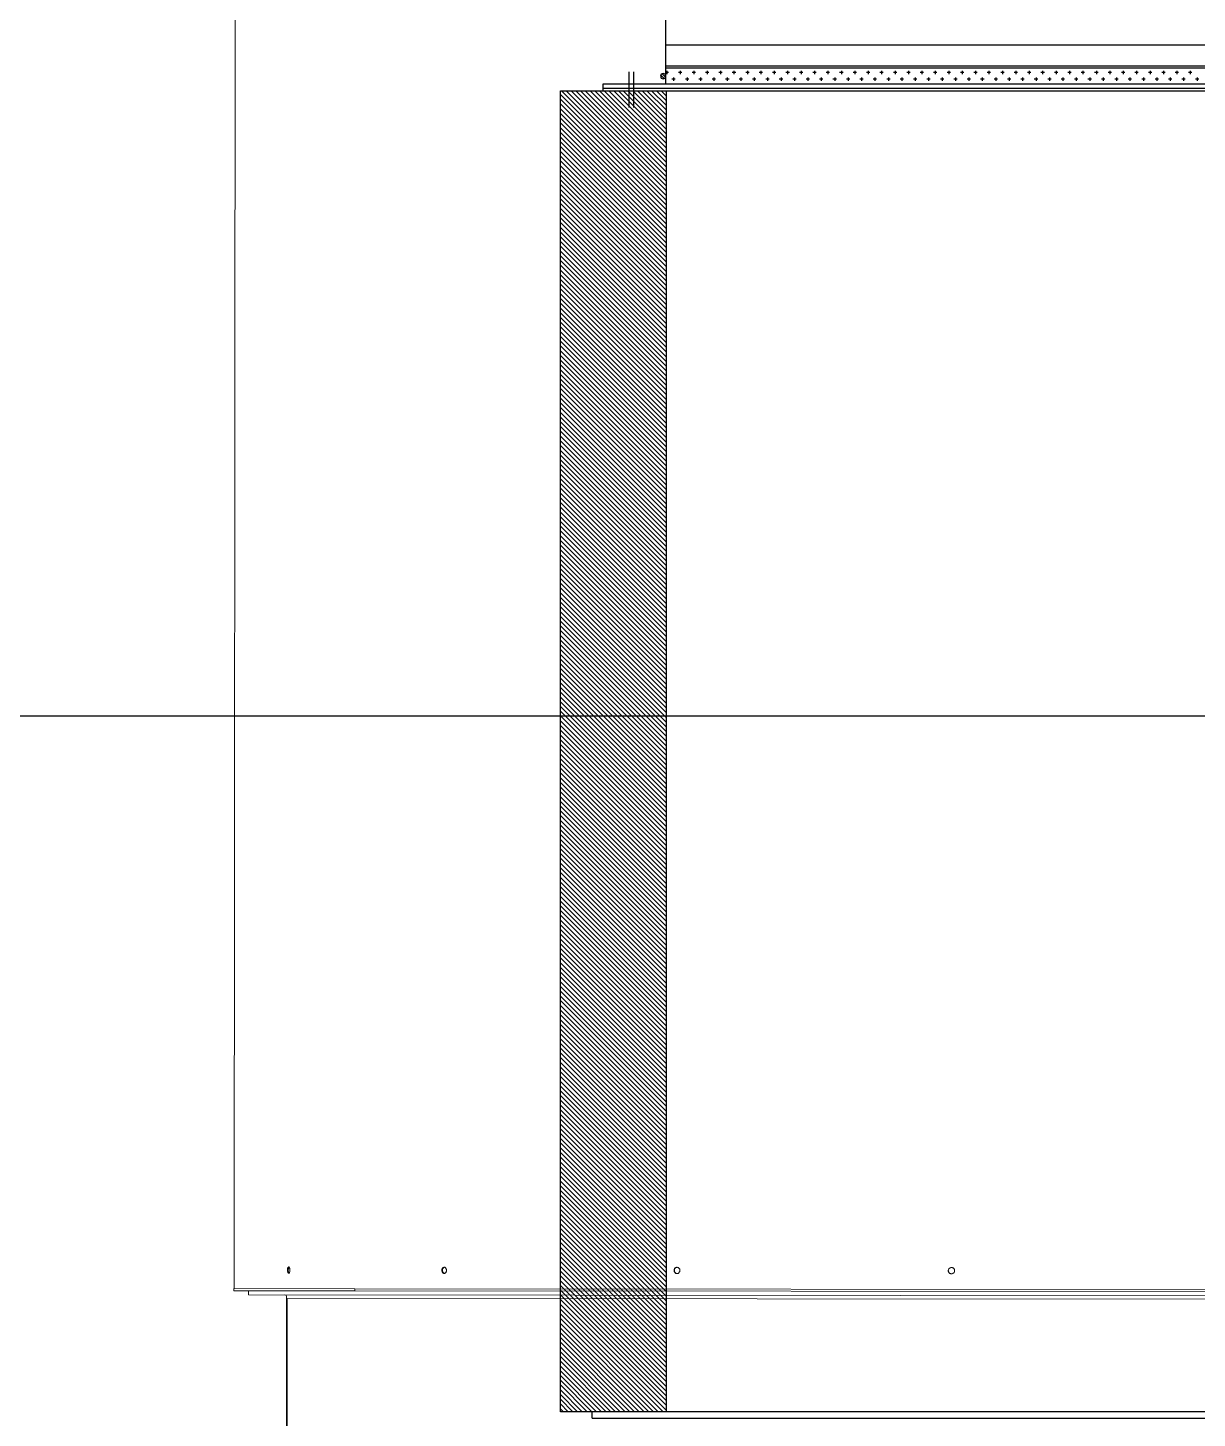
# Model space of a CAD drawing. Header units: millimetres. Extents: x -379292 to 1221486, y 92049 to 447512.
# Drawn here: x -155650 to -154544, y 211936 to 213252 of the extents above; entities that cross this region are included whole.
import ezdxf

# ---------------------------------------------------------------- set-up
doc = ezdxf.new("R2010")
doc.units = ezdxf.units.MM
for name, color, linetype, lineweight in [('-M-YNGN-ZON4', 3, 'SP', 30), ('_Systemair Ventilation Equipments', 7, 'Continuous', 30), ('Aironn-DEF', 7, 'Continuous', 0)]:
    doc.layers.add(name, color=color, linetype=linetype, lineweight=lineweight)
doc.styles.add('CIZGI', font='tahoma.ttf', dxfattribs={"width": 0.8, "oblique": 20})
doc.linetypes.add('SP', pattern='A,2,-0.1,["SP",CIZGI,S=0.14,R=0.2,X=0,Y=-0.07],-0.255', length=2.355)

# ---------------------------------------------------------------- blocks, each defined once
blk = doc.blocks.new('RSA 1250')
at = {"layer": '_Systemair Ventilation Equipments', "color": 8}
for p, q in [((12228.56, 3752.73), (12103.56, 3752.73)), ((12103.56, 3752.73), (12103.56, 3607.73)), ((12103.56, 3752.73), (12103.56, 3742.73)), ((12113.89, 3742.73), (12103.89, 3752.73)), ((12114.34, 3742.73), (12104.34, 3752.73)), ((12114.79, 3742.73), (12104.79, 3752.73)), ((12115.24, 3742.73), (12105.24, 3752.73)), ((12115.69, 3742.73), (12105.69, 3752.73)), ((12116.14, 3742.73), (12106.14, 3752.73)), ((12116.59, 3742.73), (12106.59, 3752.73)), ((12117.04, 3742.73), (12107.04, 3752.73)), ((12117.49, 3742.73), (12107.49, 3752.73)), ((12117.93, 3742.73), (12107.93, 3752.73)), ((12118.38, 3742.73), (12108.38, 3752.73)), ((12118.83, 3742.73), (12108.83, 3752.73)), ((12119.28, 3742.73), (12109.28, 3752.73)), ((12119.73, 3742.73), (12109.73, 3752.73)), ((12120.18, 3742.73), (12110.18, 3752.73)), ((12120.63, 3742.73), (12110.63, 3752.73)), ((12121.08, 3742.73), (12111.08, 3752.73)), ((12121.53, 3742.73), (12111.53, 3752.73)), ((12121.98, 3742.73), (12111.98, 3752.73)), ((12122.42, 3742.73), (12112.42, 3752.73)), ((12122.87, 3742.73), (12112.87, 3752.73)), ((12123.32, 3742.73), (12113.32, 3752.73)), ((12123.77, 3742.73), (12113.77, 3752.73)), ((12124.22, 3742.73), (12114.22, 3752.73)), ((12124.67, 3742.73), (12114.67, 3752.73)), ((12125.12, 3742.73), (12115.12, 3752.73)), ((12125.57, 3742.73), (12115.57, 3752.73)), ((12126.02, 3742.73), (12116.02, 3752.73)), ((12126.47, 3742.73), (12116.47, 3752.73)), ((12126.91, 3742.73), (12116.91, 3752.73)), ((12127.36, 3742.73), (12117.36, 3752.73)), ((12127.81, 3742.73), (12117.81, 3752.73)), ((12128.26, 3742.73), (12118.26, 3752.73)), ((12128.71, 3742.73), (12118.71, 3752.73)), ((12129.16, 3742.73), (12119.16, 3752.73)), ((12129.61, 3742.73), (12119.61, 3752.73)), ((12130.06, 3742.73), (12120.06, 3752.73)), ((12130.51, 3742.73), (12120.51, 3752.73)), ((12130.96, 3742.73), (12120.96, 3752.73)), ((12131.4, 3742.73), (12121.4, 3752.73)), ((12131.85, 3742.73), (12121.85, 3752.73)), ((12132.3, 3742.73), (12122.3, 3752.73)), ((12132.75, 3742.73), (12122.75, 3752.73)), ((12133.2, 3742.73), (12123.2, 3752.73)), ((12133.65, 3742.73), (12123.65, 3752.73)), ((12134.1, 3742.73), (12124.1, 3752.73)), ((12134.55, 3742.73), (12124.55, 3752.73)), ((12135, 3742.73), (12125, 3752.73)), ((12135.45, 3742.73), (12125.45, 3752.73)), ((12135.89, 3742.73), (12125.89, 3752.73)), ((12136.34, 3742.73), (12126.34, 3752.73)), ((12136.79, 3742.73), (12126.79, 3752.73)), ((12137.24, 3742.73), (12127.24, 3752.73)), ((12137.69, 3742.73), (12127.69, 3752.73)), ((12138.14, 3742.73), (12128.14, 3752.73)), ((12138.59, 3742.73), (12128.59, 3752.73)), ((12139.04, 3742.73), (12129.04, 3752.73)), ((12139.49, 3742.73), (12129.49, 3752.73)), ((12139.94, 3742.73), (12129.94, 3752.73)), ((12140.38, 3742.73), (12130.38, 3752.73)), ((12140.83, 3742.73), (12130.83, 3752.73)), ((12141.28, 3742.73), (12131.28, 3752.73)), ((12141.73, 3742.73), (12131.73, 3752.73)), ((12142.18, 3742.73), (12132.18, 3752.73)), ((12142.63, 3742.73), (12132.63, 3752.73)), ((12143.08, 3742.73), (12133.08, 3752.73)), ((12143.53, 3742.73), (12133.53, 3752.73)), ((12143.98, 3742.73), (12133.98, 3752.73)), ((12144.43, 3742.73), (12134.43, 3752.73)), ((12144.87, 3742.73), (12134.87, 3752.73)), ((12145.32, 3742.73), (12135.32, 3752.73)), ((12145.77, 3742.73), (12135.77, 3752.73)), ((12146.22, 3742.73), (12136.22, 3752.73)), ((12146.67, 3742.73), (12136.67, 3752.73)), ((12147.12, 3742.73), (12137.12, 3752.73)), ((12147.57, 3742.73), (12137.57, 3752.73)), ((12148.02, 3742.73), (12138.02, 3752.73)), ((12148.47, 3742.73), (12138.47, 3752.73)), ((12148.92, 3742.73), (12138.92, 3752.73)), ((12149.36, 3742.73), (12139.36, 3752.73)), ((12149.81, 3742.73), (12139.81, 3752.73)), ((12150.26, 3742.73), (12140.26, 3752.73)), ((12150.71, 3742.73), (12140.71, 3752.73)), ((12151.16, 3742.73), (12141.16, 3752.73)), ((12151.61, 3742.73), (12141.61, 3752.73)), ((12152.06, 3742.73), (12142.06, 3752.73)), ((12152.51, 3742.73), (12142.51, 3752.73)), ((12152.96, 3742.73), (12142.96, 3752.73)), ((12153.41, 3742.73), (12143.41, 3752.73)), ((12153.86, 3742.73), (12143.86, 3752.73)), ((12154.3, 3742.73), (12144.3, 3752.73)), ((12154.75, 3742.73), (12144.75, 3752.73)), ((12155.2, 3742.73), (12145.2, 3752.73)), ((12155.65, 3742.73), (12145.65, 3752.73)), ((12156.1, 3742.73), (12146.1, 3752.73)), ((12156.55, 3742.73), (12146.55, 3752.73)), ((12157, 3742.73), (12147, 3752.73)), ((12157.45, 3742.73), (12147.45, 3752.73)), ((12157.9, 3742.73), (12147.9, 3752.73)), ((12158.35, 3742.73), (12148.35, 3752.73)), ((12158.79, 3742.73), (12148.79, 3752.73)), ((12159.24, 3742.73), (12149.24, 3752.73)), ((12159.69, 3742.73), (12149.69, 3752.73)), ((12160.14, 3742.73), (12150.14, 3752.73)), ((12160.59, 3742.73), (12150.59, 3752.73)), ((12161.04, 3742.73), (12151.04, 3752.73)), ((12161.49, 3742.73), (12151.49, 3752.73)), ((12161.94, 3742.73), (12151.94, 3752.73)), ((12162.39, 3742.73), (12152.39, 3752.73)), ((12162.84, 3742.73), (12152.84, 3752.73)), ((12163.28, 3742.73), (12153.28, 3752.73)), ((12163.73, 3742.73), (12153.73, 3752.73)), ((12164.18, 3742.73), (12154.18, 3752.73)), ((12164.63, 3742.73), (12154.63, 3752.73)), ((12165.08, 3742.73), (12155.08, 3752.73)), ((12165.53, 3742.73), (12155.53, 3752.73)), ((12165.98, 3742.73), (12155.98, 3752.73)), ((12166.43, 3742.73), (12156.43, 3752.73)), ((12166.88, 3742.73), (12156.88, 3752.73)), ((12167.33, 3742.73), (12157.33, 3752.73)), ((12167.77, 3742.73), (12157.77, 3752.73)), ((12168.22, 3742.73), (12158.22, 3752.73)), ((12168.67, 3742.73), (12158.67, 3752.73)), ((12169.12, 3742.73), (12159.12, 3752.73)), ((12169.57, 3742.73), (12159.57, 3752.73)), ((12170.02, 3742.73), (12160.02, 3752.73)), ((12170.47, 3742.73), (12160.47, 3752.73)), ((12170.92, 3742.73), (12160.92, 3752.73)), ((12171.37, 3742.73), (12161.37, 3752.73)), ((12171.82, 3742.73), (12161.82, 3752.73)), ((12172.26, 3742.73), (12162.26, 3752.73)), ((12172.71, 3742.73), (12162.71, 3752.73)), ((12173.16, 3742.73), (12163.16, 3752.73)), ((12173.61, 3742.73), (12163.61, 3752.73)), ((12174.06, 3742.73), (12164.06, 3752.73)), ((12174.51, 3742.73), (12164.51, 3752.73)), ((12174.96, 3742.73), (12164.96, 3752.73)), ((12175.41, 3742.73), (12165.41, 3752.73)), ((12175.86, 3742.73), (12165.86, 3752.73)), ((12176.31, 3742.73), (12166.31, 3752.73)), ((12176.75, 3742.73), (12166.75, 3752.73)), ((12177.2, 3742.73), (12167.2, 3752.73)), ((12177.65, 3742.73), (12167.65, 3752.73)), ((12178.1, 3742.73), (12168.1, 3752.73)), ((12178.55, 3742.73), (12168.55, 3752.73)), ((12179, 3742.73), (12169, 3752.73)), ((12179.45, 3742.73), (12169.45, 3752.73)), ((12179.9, 3742.73), (12169.9, 3752.73)), ((12180.35, 3742.73), (12170.35, 3752.73)), ((12180.8, 3742.73), (12170.8, 3752.73)), ((12181.24, 3742.73), (12171.24, 3752.73)), ((12181.69, 3742.73), (12171.69, 3752.73)), ((12182.14, 3742.73), (12172.14, 3752.73)), ((12182.59, 3742.73), (12172.59, 3752.73)), ((12183.04, 3742.73), (12173.04, 3752.73)), ((12183.49, 3742.73), (12173.49, 3752.73)), ((12183.94, 3742.73), (12173.94, 3752.73)), ((12184.39, 3742.73), (12174.39, 3752.73)), ((12184.84, 3742.73), (12174.84, 3752.73)), ((12185.29, 3742.73), (12175.29, 3752.73)), ((12185.73, 3742.73), (12175.73, 3752.73)), ((12186.18, 3742.73), (12176.18, 3752.73)), ((12186.63, 3742.73), (12176.63, 3752.73)), ((12187.08, 3742.73), (12177.08, 3752.73)), ((12187.53, 3742.73), (12177.53, 3752.73)), ((12187.98, 3742.73), (12177.98, 3752.73)), ((12188.43, 3742.73), (12178.43, 3752.73)), ((12188.88, 3742.73), (12178.88, 3752.73)), ((12189.33, 3742.73), (12179.33, 3752.73)), ((12189.78, 3742.73), (12179.78, 3752.73)), ((12190.23, 3742.73), (12180.23, 3752.73)), ((12190.67, 3742.73), (12180.67, 3752.73)), ((12191.12, 3742.73), (12181.12, 3752.73)), ((12191.57, 3742.73), (12181.57, 3752.73)), ((12192.02, 3742.73), (12182.02, 3752.73)), ((12192.47, 3742.73), (12182.47, 3752.73)), ((12192.92, 3742.73), (12182.92, 3752.73)), ((12193.37, 3742.73), (12183.37, 3752.73)), ((12193.82, 3742.73), (12183.82, 3752.73)), ((12194.27, 3742.73), (12184.27, 3752.73)), ((12194.72, 3742.73), (12184.72, 3752.73)), ((12195.16, 3742.73), (12185.16, 3752.73)), ((12195.61, 3742.73), (12185.61, 3752.73)), ((12196.06, 3742.73), (12186.06, 3752.73)), ((12196.51, 3742.73), (12186.51, 3752.73)), ((12196.96, 3742.73), (12186.96, 3752.73)), ((12197.41, 3742.73), (12187.41, 3752.73)), ((12197.86, 3742.73), (12187.86, 3752.73)), ((12198.31, 3742.73), (12188.31, 3752.73)), ((12198.76, 3742.73), (12188.76, 3752.73)), ((12199.21, 3742.73), (12189.21, 3752.73)), ((12199.65, 3742.73), (12189.65, 3752.73)), ((12200.1, 3742.73), (12190.1, 3752.73)), ((12200.55, 3742.73), (12190.55, 3752.73)), ((12201, 3742.73), (12191, 3752.73)), ((12201.45, 3742.73), (12191.45, 3752.73)), ((12201.9, 3742.73), (12191.9, 3752.73)), ((12202.35, 3742.73), (12192.35, 3752.73)), ((12202.8, 3742.73), (12192.8, 3752.73)), ((12203.25, 3742.73), (12193.25, 3752.73)), ((12203.7, 3742.73), (12193.7, 3752.73)), ((12204.14, 3742.73), (12194.14, 3752.73)), ((12204.59, 3742.73), (12194.59, 3752.73)), ((12205.04, 3742.73), (12195.04, 3752.73)), ((12205.49, 3742.73), (12195.49, 3752.73)), ((12205.94, 3742.73), (12195.94, 3752.73)), ((12206.39, 3742.73), (12196.39, 3752.73)), ((12206.84, 3742.73), (12196.84, 3752.73)), ((12207.29, 3742.73), (12197.29, 3752.73)), ((12207.74, 3742.73), (12197.74, 3752.73)), ((12208.19, 3742.73), (12198.19, 3752.73)), ((12208.63, 3742.73), (12198.63, 3752.73)), ((12209.08, 3742.73), (12199.08, 3752.73)), ((12209.53, 3742.73), (12199.53, 3752.73)), ((12209.98, 3742.73), (12199.98, 3752.73)), ((12210.43, 3742.73), (12200.43, 3752.73)), ((12210.88, 3742.73), (12200.88, 3752.73)), ((12211.33, 3742.73), (12201.33, 3752.73)), ((12211.78, 3742.73), (12201.78, 3752.73)), ((12212.23, 3742.73), (12202.23, 3752.73)), ((12212.68, 3742.73), (12202.68, 3752.73)), ((12213.12, 3742.73), (12203.12, 3752.73)), ((12213.57, 3742.73), (12203.57, 3752.73)), ((12214.02, 3742.73), (12204.02, 3752.73)), ((12214.47, 3742.73), (12204.47, 3752.73)), ((12214.92, 3742.73), (12204.92, 3752.73)), ((12215.37, 3742.73), (12205.37, 3752.73)), ((12215.82, 3742.73), (12205.82, 3752.73)), ((12216.27, 3742.73), (12206.27, 3752.73)), ((12216.72, 3742.73), (12206.72, 3752.73)), ((12217.17, 3742.73), (12207.17, 3752.73)), ((12217.61, 3742.73), (12207.61, 3752.73)), ((12218.06, 3742.73), (12208.06, 3752.73)), ((12218.51, 3742.73), (12208.51, 3752.73)), ((12218.96, 3742.73), (12208.96, 3752.73)), ((12219.41, 3742.73), (12209.41, 3752.73)), ((12219.86, 3742.73), (12209.86, 3752.73)), ((12220.31, 3742.73), (12210.31, 3752.73)), ((12220.76, 3742.73), (12210.76, 3752.73)), ((12221.21, 3742.73), (12211.21, 3752.73)), ((12221.66, 3742.73), (12211.66, 3752.73)), ((12222.11, 3742.73), (12212.11, 3752.73)), ((12222.55, 3742.73), (12212.55, 3752.73)), ((12223, 3742.73), (12213, 3752.73)), ((12223.45, 3742.73), (12213.45, 3752.73)), ((12223.9, 3742.73), (12213.9, 3752.73)), ((12224.35, 3742.73), (12214.35, 3752.73)), ((12224.8, 3742.73), (12214.8, 3752.73)), ((12225.25, 3742.73), (12215.25, 3752.73)), ((12225.7, 3742.73), (12215.7, 3752.73)), ((12226.15, 3742.73), (12216.15, 3752.73)), ((12226.6, 3742.73), (12216.6, 3752.73)), ((12227.04, 3742.73), (12217.04, 3752.73)), ((12227.49, 3742.73), (12217.49, 3752.73)), ((12227.94, 3742.73), (12217.94, 3752.73)), ((12228.39, 3742.73), (12218.39, 3752.73)), ((12228.56, 3743.01), (12218.84, 3752.73)), ((12228.56, 3743.46), (12219.29, 3752.73)), ((12228.56, 3743.91), (12219.74, 3752.73)), ((12228.56, 3744.36), (12220.19, 3752.73)), ((12228.56, 3744.81), (12220.64, 3752.73)), ((12228.56, 3745.26), (12221.09, 3752.73)), ((12228.56, 3745.71), (12221.53, 3752.73)), ((12228.56, 3746.16), (12221.98, 3752.73)), ((12228.56, 3746.61), (12222.43, 3752.73)), ((12228.56, 3747.06), (12222.88, 3752.73)), ((12228.56, 3747.5), (12223.33, 3752.73)), ((12228.56, 3747.95), (12223.78, 3752.73)), ((12228.56, 3748.4), (12224.23, 3752.73)), ((12228.56, 3748.85), (12224.68, 3752.73)), ((12228.56, 3749.3), (12225.13, 3752.73)), ((12228.56, 3749.75), (12225.58, 3752.73)), ((12228.56, 3750.2), (12226.02, 3752.73)), ((12228.56, 3750.65), (12226.47, 3752.73)), ((12228.56, 3751.1), (12226.92, 3752.73)), ((12228.56, 3751.55), (12227.37, 3752.73)), ((12228.56, 3752), (12227.82, 3752.73)), ((12228.56, 3752.44), (12228.27, 3752.73)), ((12228.56, 3607.73), (12228.56, 3752.73)), ((12113.44, 3742.73), (12103.56, 3752.62)), ((12112.99, 3742.73), (12103.56, 3752.17)), ((12112.55, 3742.73), (12103.56, 3751.72)), ((12112.1, 3742.73), (12103.56, 3751.27)), ((12111.65, 3742.73), (12103.56, 3750.82)), ((12111.2, 3742.73), (12103.56, 3750.37)), ((12110.75, 3742.73), (12103.56, 3749.92)), ((12110.3, 3742.73), (12103.56, 3749.48)), ((12109.85, 3742.73), (12103.56, 3749.03)), ((12109.4, 3742.73), (12103.56, 3748.58)), ((12108.95, 3742.73), (12103.56, 3748.13)), ((12108.5, 3742.73), (12103.56, 3747.68)), ((12108.06, 3742.73), (12103.56, 3747.23)), ((12107.61, 3742.73), (12103.56, 3746.78)), ((12107.16, 3742.73), (12103.56, 3746.33)), ((12106.71, 3742.73), (12103.56, 3745.88)), ((12106.26, 3742.73), (12103.56, 3745.43)), ((12105.81, 3742.73), (12103.56, 3744.99)), ((12105.36, 3742.73), (12103.56, 3744.54)), ((12104.91, 3742.73), (12103.56, 3744.09)), ((12104.46, 3742.73), (12103.56, 3743.64)), ((12104.01, 3742.73), (12103.56, 3743.19)), ((12103.57, 3742.73), (12103.56, 3742.74)), ((12103.56, 3742.73), (12228.56, 3742.73))]:
    blk.add_line(p, q, dxfattribs=at)
blk = doc.blocks.new('EVH 1250')
at = {"layer": '_Systemair Ventilation Equipments', "color": 8}
for p, q in [((12321.98, 3611.71), (12321.98, 3748.71)), ((12321.98, 3748.71), (12322.63, 3748.71)), ((12322.38, 3748.71), (12322.38, 3611.71)), ((12322.63, 3748.71), (12322.63, 3611.71)), ((12324.2, 3746.21), (12320.83, 3746.21)), ((12324.2, 3745.77), (12320.83, 3745.77)), ((12321.98, 3742.75), (12307.88, 3742.75)), ((12318.28, 3617.75), (12318.28, 3742.75)), ((12320.28, 3617.75), (12320.28, 3742.75)), ((12320.48, 3617.75), (12320.48, 3742.75)), ((12321.98, 3742.75), (12320.53, 3742.75)), ((12320.71, 3742.65), (12321.03, 3742.65)), ((12320.87, 3742.49), (12320.87, 3742.75)), ((12321, 3743.09), (12321.32, 3742.77)), ((12321.14, 3743.23), (12321.46, 3742.91)), ((12320.71, 3741.38), (12321.03, 3741.38)), ((12320.87, 3741.22), (12320.87, 3741.54)), ((12321.35, 3742.01), (12321.66, 3742.01)), ((12321.51, 3741.85), (12321.51, 3742.17)), ((12321.51, 3740.58), (12321.51, 3740.9)), ((12320.71, 3740.11), (12321.03, 3740.11)), ((12320.87, 3739.95), (12320.87, 3740.27)), ((12321.35, 3740.74), (12321.66, 3740.74)), ((12321.51, 3739.31), (12321.51, 3739.63)), ((12320.71, 3738.84), (12321.03, 3738.84)), ((12320.87, 3738.68), (12320.87, 3739)), ((12321.35, 3739.47), (12321.66, 3739.47)), ((12321.51, 3738.04), (12321.51, 3738.36)), ((12320.71, 3737.57), (12321.03, 3737.57)), ((12320.87, 3737.41), (12320.87, 3737.73)), ((12321.35, 3738.2), (12321.66, 3738.2)), ((12321.51, 3736.77), (12321.51, 3737.09)), ((12320.71, 3736.3), (12321.03, 3736.3)), ((12320.87, 3736.14), (12320.87, 3736.46)), ((12321.35, 3736.93), (12321.66, 3736.93)), ((12321.35, 3735.66), (12321.66, 3735.66)), ((12321.51, 3735.5), (12321.51, 3735.82)), ((12320.71, 3735.03), (12321.03, 3735.03)), ((12320.87, 3734.87), (12320.87, 3735.19)), ((12321.35, 3734.39), (12321.66, 3734.39)), ((12321.51, 3734.23), (12321.51, 3734.55)), ((12320.71, 3733.76), (12321.03, 3733.76)), ((12320.87, 3733.6), (12320.87, 3733.92)), ((12321.35, 3733.12), (12321.66, 3733.12)), ((12321.51, 3732.96), (12321.51, 3733.28)), ((12320.71, 3732.49), (12321.03, 3732.49)), ((12320.87, 3732.33), (12320.87, 3732.65)), ((12321.35, 3731.85), (12321.66, 3731.85)), ((12321.51, 3731.69), (12321.51, 3732.01)), ((12321.98, 3732.49), (12321.98, 3732.49)), ((12320.71, 3731.22), (12321.03, 3731.22)), ((12320.87, 3731.06), (12320.87, 3731.38)), ((12321.35, 3730.58), (12321.66, 3730.58)), ((12321.51, 3730.42), (12321.51, 3730.74)), ((12321.98, 3731.22), (12321.98, 3731.22)), ((12320.71, 3729.95), (12321.03, 3729.95)), ((12320.87, 3729.79), (12320.87, 3730.11)), ((12321.35, 3729.31), (12321.66, 3729.31)), ((12321.51, 3729.15), (12321.51, 3729.47)), ((12321.98, 3729.95), (12321.98, 3729.95)), ((12320.71, 3728.68), (12321.03, 3728.68)), ((12320.87, 3728.52), (12320.87, 3728.84)), ((12321.35, 3728.04), (12321.66, 3728.04)), ((12321.51, 3727.88), (12321.51, 3728.2)), ((12321.98, 3728.68), (12321.98, 3728.68)), ((12320.71, 3727.41), (12321.03, 3727.41)), ((12320.87, 3727.25), (12320.87, 3727.57)), ((12321.35, 3726.77), (12321.66, 3726.77)), ((12321.51, 3726.61), (12321.51, 3726.93)), ((12321.98, 3727.41), (12321.98, 3727.41)), ((12320.71, 3726.14), (12321.03, 3726.14)), ((12320.87, 3725.98), (12320.87, 3726.3)), ((12321.35, 3725.5), (12321.66, 3725.5)), ((12321.51, 3725.34), (12321.51, 3725.66)), ((12321.98, 3726.14), (12321.98, 3726.14)), ((12320.71, 3724.87), (12321.03, 3724.87)), ((12320.87, 3724.71), (12320.87, 3725.03)), ((12321.35, 3724.23), (12321.66, 3724.23)), ((12321.51, 3724.07), (12321.51, 3724.39)), ((12321.98, 3724.87), (12321.99, 3724.87)), ((12320.71, 3723.6), (12321.03, 3723.6)), ((12320.87, 3723.44), (12320.87, 3723.76)), ((12320.87, 3722.17), (12320.87, 3722.49)), ((12321.35, 3722.96), (12321.66, 3722.96)), ((12321.51, 3722.8), (12321.51, 3723.12)), ((12321.98, 3723.6), (12321.99, 3723.6)), ((12320.71, 3722.33), (12321.03, 3722.33)), ((12320.87, 3720.9), (12320.87, 3721.22)), ((12321.35, 3721.69), (12321.66, 3721.69)), ((12321.51, 3721.53), (12321.51, 3721.85)), ((12321.98, 3722.33), (12321.99, 3722.33)), ((12320.71, 3721.06), (12321.03, 3721.06)), ((12320.87, 3719.63), (12320.87, 3719.95)), ((12321.35, 3720.42), (12321.66, 3720.42)), ((12321.51, 3720.26), (12321.51, 3720.58)), ((12321.98, 3721.06), (12321.99, 3721.06)), ((12320.71, 3719.79), (12321.03, 3719.79)), ((12320.71, 3718.52), (12321.03, 3718.52)), ((12320.87, 3718.36), (12320.87, 3718.68)), ((12321.35, 3719.15), (12321.66, 3719.15)), ((12321.51, 3718.99), (12321.51, 3719.31)), ((12321.98, 3719.79), (12321.99, 3719.79)), ((12321.98, 3718.52), (12321.99, 3718.52)), ((12320.71, 3717.25), (12321.03, 3717.25)), ((12320.87, 3717.09), (12320.87, 3717.41)), ((12321.35, 3717.88), (12321.66, 3717.88)), ((12321.51, 3717.72), (12321.51, 3718.04)), ((12321.98, 3717.25), (12321.99, 3717.25)), ((12320.71, 3715.98), (12321.03, 3715.98)), ((12320.87, 3715.82), (12320.87, 3716.14)), ((12321.35, 3716.61), (12321.66, 3716.61)), ((12321.51, 3716.45), (12321.51, 3716.77)), ((12321.98, 3715.98), (12321.99, 3715.98)), ((12320.71, 3714.71), (12321.03, 3714.71)), ((12320.87, 3714.55), (12320.87, 3714.87)), ((12321.35, 3715.34), (12321.66, 3715.34)), ((12321.51, 3715.18), (12321.51, 3715.5)), ((12321.98, 3714.71), (12321.99, 3714.71)), ((12320.71, 3713.44), (12321.03, 3713.44)), ((12320.87, 3713.28), (12320.87, 3713.6)), ((12321.35, 3714.07), (12321.66, 3714.07)), ((12321.51, 3713.91), (12321.51, 3714.23)), ((12321.98, 3713.44), (12321.99, 3713.44)), ((12320.71, 3712.17), (12321.03, 3712.17)), ((12320.87, 3712.01), (12320.87, 3712.33)), ((12321.35, 3712.8), (12321.66, 3712.8)), ((12321.51, 3712.64), (12321.51, 3712.96)), ((12321.98, 3712.17), (12321.99, 3712.17)), ((12320.71, 3710.9), (12321.03, 3710.9)), ((12320.87, 3710.74), (12320.87, 3711.06)), ((12321.35, 3711.53), (12321.66, 3711.53)), ((12321.51, 3711.37), (12321.51, 3711.69)), ((12321.98, 3710.9), (12321.99, 3710.9)), ((12320.71, 3709.63), (12321.03, 3709.63)), ((12320.87, 3709.47), (12320.87, 3709.79)), ((12321.35, 3710.26), (12321.66, 3710.26)), ((12321.51, 3710.1), (12321.51, 3710.42)), ((12321.98, 3709.63), (12321.99, 3709.63)), ((12320.71, 3708.36), (12321.03, 3708.36)), ((12320.87, 3708.2), (12320.87, 3708.52)), ((12321.35, 3708.99), (12321.66, 3708.99)), ((12321.51, 3708.83), (12321.51, 3709.15)), ((12321.98, 3708.36), (12321.99, 3708.36)), ((12320.71, 3707.09), (12321.03, 3707.09)), ((12320.87, 3706.93), (12320.87, 3707.25)), ((12321.35, 3707.72), (12321.66, 3707.72)), ((12321.51, 3707.56), (12321.51, 3707.88)), ((12321.98, 3707.09), (12321.99, 3707.09)), ((12320.71, 3705.82), (12321.03, 3705.82)), ((12320.87, 3705.66), (12320.87, 3705.98)), ((12321.35, 3706.45), (12321.66, 3706.45)), ((12321.51, 3706.29), (12321.51, 3706.61)), ((12321.98, 3705.82), (12321.99, 3705.82)), ((12320.71, 3704.55), (12321.03, 3704.55)), ((12320.87, 3704.39), (12320.87, 3704.71)), ((12321.35, 3705.18), (12321.66, 3705.18)), ((12321.51, 3705.02), (12321.51, 3705.34)), ((12321.51, 3703.75), (12321.51, 3704.07)), ((12321.98, 3704.55), (12321.99, 3704.55)), ((12320.71, 3703.28), (12321.03, 3703.28)), ((12320.87, 3703.12), (12320.87, 3703.44)), ((12321.35, 3703.91), (12321.66, 3703.91)), ((12321.51, 3702.48), (12321.51, 3702.8)), ((12321.98, 3703.28), (12321.99, 3703.28)), ((12320.71, 3702.01), (12321.03, 3702.01)), ((12320.87, 3701.85), (12320.87, 3702.17)), ((12321.35, 3702.64), (12321.66, 3702.64)), ((12321.51, 3701.21), (12321.51, 3701.53)), ((12321.98, 3702.01), (12321.99, 3702.01)), ((12320.71, 3700.74), (12321.03, 3700.74)), ((12320.87, 3700.58), (12320.87, 3700.9)), ((12321.35, 3701.37), (12321.66, 3701.37)), ((12321.35, 3700.1), (12321.66, 3700.1)), ((12321.51, 3699.94), (12321.51, 3700.26)), ((12321.98, 3700.74), (12321.99, 3700.74)), ((12320.71, 3699.47), (12321.03, 3699.47)), ((12320.87, 3699.31), (12320.87, 3699.63)), ((12321.35, 3698.83), (12321.66, 3698.83)), ((12321.51, 3698.67), (12321.51, 3698.99)), ((12321.98, 3699.47), (12321.99, 3699.47)), ((12320.71, 3698.2), (12321.03, 3698.2)), ((12320.87, 3698.04), (12320.87, 3698.36)), ((12321.35, 3697.56), (12321.66, 3697.56)), ((12321.51, 3697.4), (12321.51, 3697.72)), ((12321.98, 3698.2), (12321.99, 3698.2)), ((12320.71, 3696.93), (12321.03, 3696.93)), ((12320.87, 3696.77), (12320.87, 3697.09)), ((12321.35, 3696.29), (12321.66, 3696.29)), ((12321.51, 3696.13), (12321.51, 3696.45)), ((12321.98, 3696.93), (12321.99, 3696.93)), ((12320.71, 3695.66), (12321.03, 3695.66)), ((12320.87, 3695.5), (12320.87, 3695.82)), ((12321.35, 3695.02), (12321.66, 3695.02)), ((12321.51, 3694.86), (12321.51, 3695.18)), ((12321.98, 3695.66), (12322, 3695.66)), ((12320.71, 3694.39), (12321.03, 3694.39)), ((12320.87, 3694.23), (12320.87, 3694.55)), ((12321.35, 3693.75), (12321.66, 3693.75)), ((12321.51, 3693.59), (12321.51, 3693.91)), ((12321.98, 3694.39), (12322, 3694.39)), ((12320.71, 3693.12), (12321.03, 3693.12)), ((12320.87, 3692.96), (12320.87, 3693.28)), ((12321.35, 3692.48), (12321.66, 3692.48)), ((12321.51, 3692.32), (12321.51, 3692.64)), ((12321.98, 3693.12), (12322, 3693.12))]:
    blk.add_line(p, q, dxfattribs=at)
blk.add_circle((12321.23, 3743), 0.25, dxfattribs=at)
blk = doc.blocks.new('AXC 1250')
at = {"layer": '_Systemair Ventilation Equipments', "color": 8, "linetype": 'Continuous'}
for p, q in [((12411.74, 3610.73), (12411.74, 3749.73)), ((12412.34, 3749.73), (12411.74, 3749.73)), ((12412.34, 3749.73), (12412.34, 3610.73))]:
    blk.add_line(p, q, dxfattribs=at)
blk = doc.blocks.new('OtoParkBodrumKatMimari')
at = {"layer": '_Systemair Ventilation Equipments', "xscale": -10, "yscale": 10, "zscale": 10, "rotation": 89.99999999999997}
for name, p in [('EVH 1250', (128735.8, 235599.8)), ('AXC 1250', (128735.8, 235240.9))]:
    blk.add_blockref(name, p, dxfattribs=at)
at = {"layer": '_Systemair Ventilation Equipments', "color": 8, "xscale": -10, "yscale": 10, "zscale": 10, "rotation": 89.99999999999997}
blk.add_blockref('RSA 1250', (128735.8, 233409.1), dxfattribs=at)
blk = doc.blocks.new('A$C69E781E7')
at = {"layer": '-M-YNGN-ZON4', "ltscale": 500}
blk.add_line((-4713.4, -3210.08), (-4988.4, -3210.08), dxfattribs=at)
blk = doc.blocks.new('AIRONN DEF-2')
at = {"layer": 'Aironn-DEF', "color": 7, "linetype": 'Continuous', "lineweight": 15}
for p, q in [((4107.98, 5781.31), (4107.88, 5660.59)), ((4107.88, 5660.59), (4107.88, 5660.59)), ((4107.88, 5659.99), (4107.88, 5658.54)), ((4107.88, 5659.99), (4107.88, 5659.99)), ((4107.86, 5658.54), (4107.86, 5658.34)), ((4107.86, 5658.54), (4119.31, 5658.53)), ((4107.86, 5658.34), (4119.31, 5658.33)), ((4109.26, 5658.34), (4109.26, 5657.94)), ((4119.31, 5658.33), (4119.31, 5658.53)), ((4119.31, 5658.53), (4243.68, 5658.43)), ((4119.31, 5658.33), (4243.68, 5658.23)), ((4109.26, 5657.94), (4242.28, 5657.83))]:
    blk.add_line(p, q, dxfattribs=at)
at = {"layer": 'Aironn-DEF', "color": 1, "linetype": 'Continuous', "lineweight": 15}
for p, q in [((4112.86, 5657.74), (4112.85, 5579.95)), ((4112.92, 5657.6), (4112.89, 5621.44)), ((4237.93, 5657.5), (4112.92, 5657.6))]:
    blk.add_line(p, q, dxfattribs=at)
at = {"layer": 'Aironn-DEF', "color": 7, "linetype": 'Continuous', "lineweight": 15}
blk.add_arc((4112.66, 5657.74), 0.2, 359.9523, 89.9523, dxfattribs=at)
for points, knots in [([(4107.88, 5659.99), (4107.88, 5660), (4107.88, 5660.01), (4107.88, 5660.08), (4107.88, 5660.17), (4107.88, 5660.26), (4107.88, 5660.33), (4107.88, 5660.38), (4107.88, 5660.44), (4107.88, 5660.5), (4107.88, 5660.55), (4107.88, 5660.58), (4107.88, 5660.59), (4107.88, 5660.59)], [0, 0, 0, 0, 0.124744, 0.249487, 0.374231, 0.498975, 0.529735, 0.581799, 0.65511, 0.749586, 0.8251, 0.892079, 1, 1, 1, 1]), ([(4113.05, 5660.59), (4113.04, 5660.58), (4113.01, 5660.58), (4112.97, 5660.51), (4112.94, 5660.41), (4112.94, 5660.32), (4112.94, 5660.25), (4112.94, 5660.2), (4112.95, 5660.14), (4112.97, 5660.08), (4112.99, 5660.03), (4113.02, 5660), (4113.04, 5659.99), (4113.05, 5659.99)], [0, 0, 0, 0, 0.124805, 0.249609, 0.374414, 0.499219, 0.52993, 0.581946, 0.655209, 0.749637, 0.825128, 0.892091, 1, 1, 1, 1]), ([(4113.09, 5660.57), (4113.08, 5660.57), (4113.07, 5660.55), (4113.04, 5660.5), (4113.02, 5660.42), (4113.01, 5660.32), (4113.01, 5660.22), (4113.03, 5660.12), (4113.05, 5660.05), (4113.08, 5660.02), (4113.09, 5660.01)], [0, 0, 0, 0, 0.051426, 0.187158, 0.322892, 0.458625, 0.594357, 0.730089, 0.865821, 1, 1, 1, 1]), ([(4113.05, 5659.99), (4113.07, 5659.99), (4113.1, 5660), (4113.13, 5660.07), (4113.16, 5660.15), (4113.16, 5660.22), (4113.17, 5660.25), (4113.17, 5660.27), (4113.17, 5660.28), (4113.17, 5660.28), (4113.17, 5660.29), (4113.17, 5660.29), (4113.17, 5660.29), (4113.17, 5660.29), (4113.17, 5660.3), (4113.17, 5660.32), (4113.16, 5660.37), (4113.15, 5660.44), (4113.14, 5660.5), (4113.11, 5660.55), (4113.09, 5660.58), (4113.06, 5660.59), (4113.05, 5660.59)], [0, 0, 0, 0, 0.124746, 0.249492, 0.374238, 0.436913, 0.468289, 0.483981, 0.491828, 0.495752, 0.497713, 0.498694, 0.499185, 0.49943, 0.499508, 0.530298, 0.582378, 0.65569, 0.750104, 0.82543, 0.89226, 1, 1, 1, 1]), ([(4127.77, 5660.58), (4127.74, 5660.57), (4127.68, 5660.56), (4127.61, 5660.49), (4127.57, 5660.39), (4127.55, 5660.31), (4127.56, 5660.24), (4127.56, 5660.19), (4127.58, 5660.13), (4127.61, 5660.07), (4127.65, 5660.02), (4127.7, 5659.99), (4127.74, 5659.98), (4127.77, 5659.98)], [0, 0, 0, 0, 0.124805, 0.249609, 0.374414, 0.499219, 0.52993, 0.581946, 0.655209, 0.749637, 0.825128, 0.892091, 1, 1, 1, 1]), ([(4127.82, 5660.57), (4127.82, 5660.57), (4127.78, 5660.58), (4127.73, 5660.55), (4127.67, 5660.49), (4127.63, 5660.41), (4127.61, 5660.31), (4127.61, 5660.21), (4127.64, 5660.11), (4127.69, 5660.04), (4127.75, 5659.99), (4127.8, 5659.98), (4127.82, 5659.98)], [0, 0, 0, 0, 0.036868, 0.144259, 0.251651, 0.359043, 0.466436, 0.573828, 0.681219, 0.788611, 0.896004, 1, 1, 1, 1]), ([(4127.77, 5659.98), (4127.79, 5659.98), (4127.85, 5659.99), (4127.92, 5660.06), (4127.96, 5660.14), (4127.98, 5660.21), (4127.98, 5660.24), (4127.98, 5660.26), (4127.98, 5660.27), (4127.98, 5660.27), (4127.98, 5660.27), (4127.98, 5660.28), (4127.98, 5660.28), (4127.98, 5660.28), (4127.98, 5660.29), (4127.98, 5660.31), (4127.97, 5660.36), (4127.96, 5660.42), (4127.92, 5660.49), (4127.88, 5660.53), (4127.83, 5660.57), (4127.79, 5660.57), (4127.77, 5660.58)], [0, 0, 0, 0, 0.124746, 0.249492, 0.3742382, 0.4369134, 0.4682889, 0.4839813, 0.4918282, 0.4957517, 0.4977134, 0.4986943, 0.4991847, 0.4994299, 0.4995084, 0.5302979, 0.5823778, 0.6556902, 0.7501036, 0.8254303, 0.8922604, 1, 1, 1, 1]), ([(4149.79, 5660.56), (4149.76, 5660.55), (4149.68, 5660.54), (4149.59, 5660.48), (4149.53, 5660.38), (4149.51, 5660.29), (4149.52, 5660.22), (4149.52, 5660.17), (4149.55, 5660.11), (4149.59, 5660.05), (4149.64, 5660), (4149.71, 5659.97), (4149.76, 5659.96), (4149.79, 5659.96)], [0, 0, 0, 0, 0.124805, 0.249609, 0.374414, 0.499219, 0.52993, 0.581946, 0.655209, 0.749637, 0.825128, 0.892091, 1, 1, 1, 1]), ([(4149.82, 5660.55), (4149.81, 5660.56), (4149.77, 5660.56), (4149.7, 5660.53), (4149.62, 5660.47), (4149.57, 5660.39), (4149.54, 5660.29), (4149.55, 5660.19), (4149.58, 5660.09), (4149.65, 5660.02), (4149.73, 5659.97), (4149.79, 5659.96), (4149.82, 5659.96)], [0, 0, 0, 0, 0.0368676, 0.1442589, 0.2516506, 0.3590433, 0.466436, 0.5738277, 0.681219, 0.7886111, 0.8960039, 1, 1, 1, 1]), ([(4149.79, 5659.96), (4149.83, 5659.96), (4149.9, 5659.97), (4149.99, 5660.04), (4150.04, 5660.12), (4150.06, 5660.19), (4150.07, 5660.22), (4150.07, 5660.24), (4150.07, 5660.25), (4150.07, 5660.25), (4150.07, 5660.26), (4150.07, 5660.26), (4150.07, 5660.26), (4150.07, 5660.26), (4150.07, 5660.27), (4150.07, 5660.29), (4150.06, 5660.34), (4150.04, 5660.41), (4149.99, 5660.47), (4149.94, 5660.51), (4149.87, 5660.55), (4149.82, 5660.55), (4149.79, 5660.56)], [0, 0, 0, 0, 0.124746, 0.249492, 0.374238, 0.436913, 0.468289, 0.483981, 0.491828, 0.495752, 0.497713, 0.498694, 0.499185, 0.49943, 0.499508, 0.530298, 0.582378, 0.65569, 0.750104, 0.82543, 0.89226, 1, 1, 1, 1]), ([(4175.77, 5660.54), (4175.73, 5660.53), (4175.65, 5660.52), (4175.55, 5660.45), (4175.49, 5660.35), (4175.47, 5660.27), (4175.47, 5660.2), (4175.48, 5660.15), (4175.51, 5660.09), (4175.55, 5660.03), (4175.61, 5659.98), (4175.68, 5659.95), (4175.74, 5659.94), (4175.77, 5659.94)], [0, 0, 0, 0, 0.124805, 0.249609, 0.374414, 0.499219, 0.52993, 0.581946, 0.655209, 0.749637, 0.825128, 0.892091, 1, 1, 1, 1]), ([(4175.77, 5659.94), (4175.81, 5659.94), (4175.89, 5659.95), (4175.99, 5660.02), (4176.04, 5660.1), (4176.06, 5660.17), (4176.07, 5660.2), (4176.07, 5660.22), (4176.07, 5660.23), (4176.07, 5660.23), (4176.07, 5660.23), (4176.07, 5660.24), (4176.07, 5660.24), (4176.07, 5660.24), (4176.07, 5660.25), (4176.07, 5660.27), (4176.06, 5660.32), (4176.04, 5660.38), (4175.99, 5660.45), (4175.93, 5660.49), (4175.86, 5660.53), (4175.81, 5660.53), (4175.77, 5660.54)], [0, 0, 0, 0, 0.124746, 0.249492, 0.374238, 0.436913, 0.468289, 0.483981, 0.491828, 0.495752, 0.497713, 0.498694, 0.499185, 0.49943, 0.499508, 0.530298, 0.582378, 0.65569, 0.750104, 0.82543, 0.89226, 1, 1, 1, 1])]:
    blk.add_open_spline(points, degree=3, knots=knots, dxfattribs=at)

msp = doc.modelspace()

# ---------------------------------------------------------------- block references
at = {"color": 8}
msp.add_blockref('OtoParkBodrumKatMimari', (-246354.8, 100818.8), dxfattribs=at)

# ---------------------------------------------------------------- next in the draw order: block references
at = {"layer": '-M-YNGN-ZON4', "ltscale": 25, "xscale": 10, "yscale": 10, "zscale": 10}
msp.add_blockref('A$C69E781E7', (-107045.9, 244701.5), dxfattribs=at)
at = {"layer": 'Aironn-DEF', "color": 0, "xscale": 10, "yscale": 10, "zscale": 10}
msp.add_blockref('AIRONN DEF-2', (-196533.9, 155473.5), dxfattribs=at)

doc.saveas('drawing.dxf')
